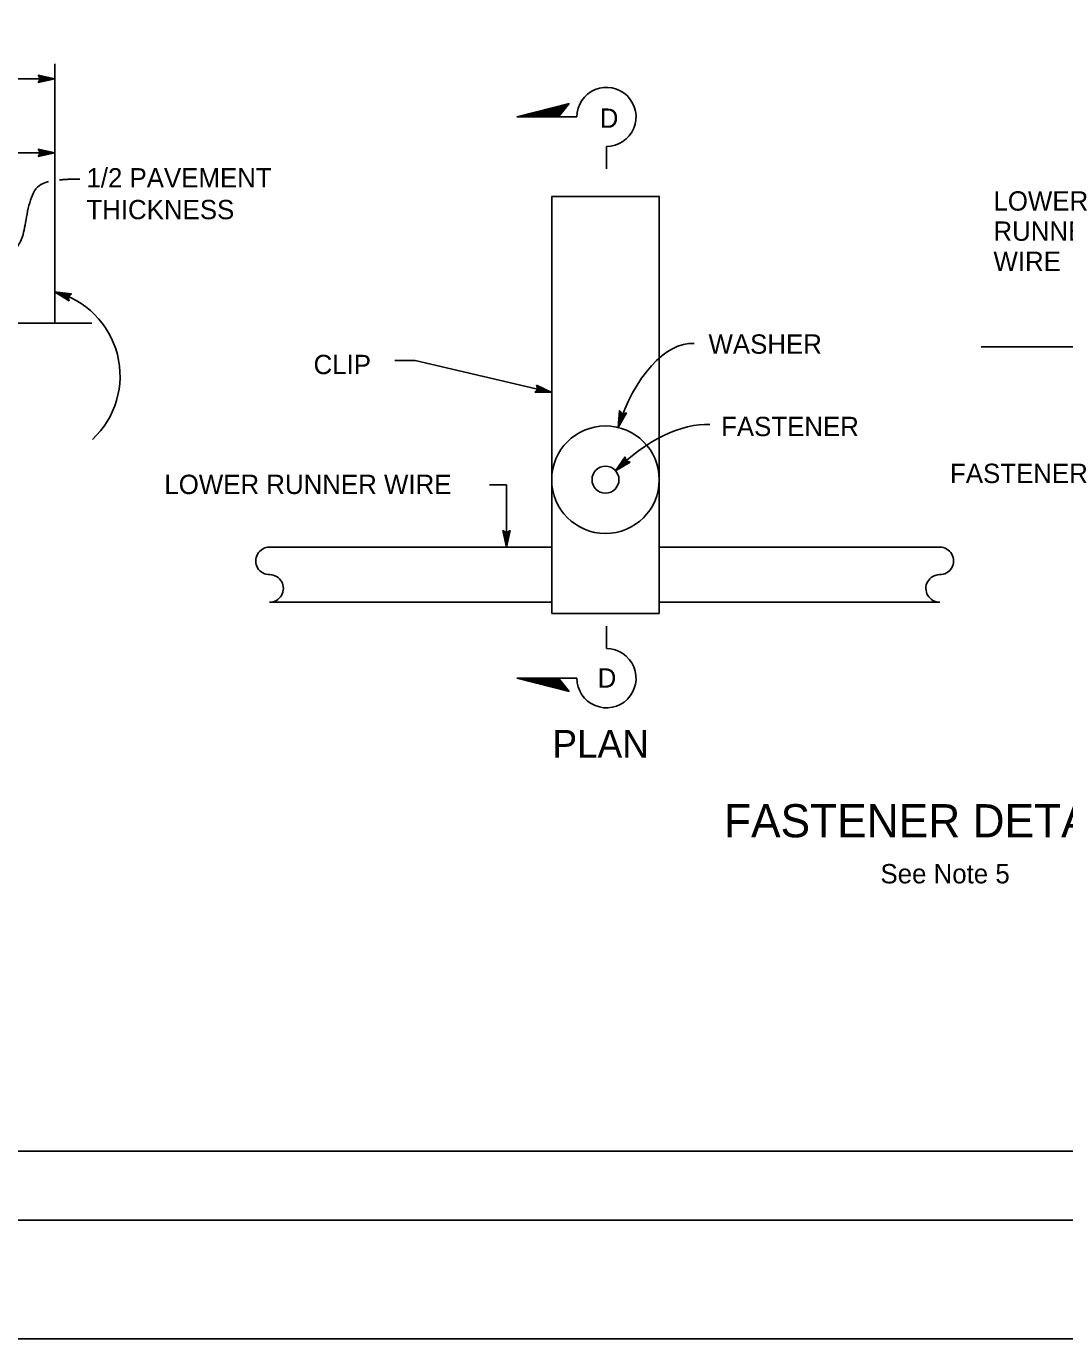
# Model space of a CAD drawing. Extents: x -893 to 867, y -474 to 712.
# Drawn here: x -171.8 to 204.4, y -474 to 1.4 of the extents above; entities that cross this region are included whole.
import ezdxf

# ---------------------------------------------------------------- set-up
doc = ezdxf.new("R2010")
doc.units = 0
for name, color, linetype in [('border_PLOTTING-ELEMENTS', 7, 'Continuous'), ('border_rw_22x34_Cut_Lines', 7, 'Continuous'), ('border_SHEET', 7, 'Continuous'), ('pp_PRESENTATION', 7, 'Continuous'), ('rd_PAVEMENT', 7, 'Continuous'), ('rd_PAVEMENT-anno', 7, 'Continuous'), ('STR_Misc Steel B', 7, 'Continuous'), ('STR_Misc Steel C', 7, 'Continuous'), ('STR_Misc Steel F', 7, 'Continuous')]:
    doc.layers.add(name, color=color, linetype=linetype)

msp = doc.modelspace()

# ---------------------------------------------------------------- linework, layer by layer
at = {"layer": 'border_PLOTTING-ELEMENTS'}
for points in [[(-893.46, -474.04), (866.54, -474.04), (866.54, 711.96), (-893.46, 711.96)], [(-863.46, 668.96), (836.54, 668.96), (836.54, -431.04), (-863.46, -431.04)]]:
    msp.add_lwpolyline(points, close=True, dxfattribs=at)
at = {"layer": 'border_rw_22x34_Cut_Lines'}
msp.add_lwpolyline([(-863.46, 668.96), (836.54, 668.96), (836.54, -431.04), (-863.46, -431.04)], close=True, dxfattribs=at)
at = {"layer": 'border_SHEET'}
msp.add_line((811.54, -406.05), (-813.46, -406.05), dxfattribs=at)
at = {"layer": 'pp_PRESENTATION'}
for p, q in [((5.98, -31.43), (24.92, -26.6)), ((7.53, -31.43), (24.52, -27.1)), ((9.09, -31.43), (24.11, -27.6)), ((10.65, -31.43), (23.71, -28.1)), ((21.01, -31.43), (24.92, -26.6)), ((27.68, -31.43), (5.98, -31.43)), ((12.21, -31.43), (23.3, -28.6)), ((13.77, -31.43), (22.9, -29.1)), ((15.33, -31.43), (22.49, -29.6)), ((16.88, -31.43), (22.09, -30.1)), ((18.44, -31.43), (21.68, -30.61)), ((20, -31.43), (21.27, -31.11)), ((38.4, -42.15), (38.4, -50.3)), ((38.4, -224.06), (38.4, -215.91)), ((5.98, -234.78), (24.92, -239.61)), ((27.68, -234.78), (5.98, -234.78)), ((7.54, -234.78), (24.52, -239.11)), ((9.09, -234.78), (24.11, -238.61)), ((10.65, -234.78), (23.71, -238.11)), ((12.21, -234.78), (23.3, -237.6)), ((13.77, -234.78), (22.9, -237.1)), ((15.33, -234.78), (22.49, -236.6)), ((16.88, -234.78), (22.09, -236.1)), ((18.44, -234.78), (21.68, -235.6)), ((20, -234.78), (21.27, -235.1)), ((21.01, -234.78), (24.92, -239.61))]:
    msp.add_line(p, q, dxfattribs=at)
for centre, start, end in [((38.4, -31.43), 269.9995, 180), ((38.4, -234.78), 180, 90.0005)]:
    msp.add_arc(centre, 10.72, start, end, dxfattribs=at)
at = {"layer": 'rd_PAVEMENT'}
msp.add_line((-471.96, -106.17), (-147.99, -106.17), dxfattribs=at)
at = {"layer": 'rd_PAVEMENT-anno'}
for p, q in [((-161.48, -106.04), (-161.48, -12.21)), ((-471.04, -17.62), (-161.48, -17.62)), ((-166.68, -17.62), (-167.48, -16.28)), ((-167.48, -16.28), (-167.48, -16.28)), ((-167.48, -16.28), (-161.48, -17.62)), ((-161.48, -17.62), (-167.48, -18.95)), ((-167.48, -18.95), (-166.68, -17.62)), ((-167.48, -18.95), (-167.48, -18.95)), ((-167.26, -16.64), (-162.86, -17.62)), ((-162.87, -17.62), (-167.24, -18.59)), ((-164.24, -17.62), (-167.07, -18.24)), ((-167.03, -17), (-164.24, -17.62)), ((-166.85, -17.34), (-165.62, -17.62)), ((-165.62, -17.62), (-166.83, -17.88)), ((-161.48, -17.62), (-161.48, -17.62)), ((-161.48, -44.42), (-213.89, -44.42)), ((-166.68, -44.42), (-167.48, -43.08)), ((-167.48, -43.08), (-167.48, -43.08)), ((-167.48, -43.08), (-161.48, -44.42)), ((-161.48, -44.42), (-167.48, -45.75)), ((-167.48, -45.75), (-166.68, -44.42)), ((-167.48, -45.75), (-167.48, -45.75)), ((-167.26, -43.44), (-162.86, -44.42)), ((-162.87, -44.42), (-167.24, -45.39)), ((-164.24, -44.42), (-167.07, -45.05)), ((-167.03, -43.8), (-164.24, -44.42)), ((-166.85, -44.14), (-165.62, -44.42)), ((-165.62, -44.42), (-166.83, -44.69)), ((-161.48, -44.42), (-161.48, -44.42)), ((-155.41, -95.53), (-161.52, -94.81)), ((-161.52, -94.81), (-161.52, -94.81)), ((-161.52, -94.81), (-156.3, -98.05)), ((-155.74, -95.8), (-160.22, -95.27)), ((-160.21, -95.28), (-156.4, -97.64)), ((-156.08, -96.06), (-158.91, -95.73)), ((-158.91, -95.73), (-156.45, -97.25)), ((-156.36, -96.33), (-157.61, -96.18)), ((-157.61, -96.18), (-156.56, -96.83)), ((-156.61, -96.53), (-155.41, -95.53)), ((-156.3, -98.05), (-156.61, -96.53)), ((-156.3, -98.05), (-156.3, -98.05)), ((-155.41, -95.53), (-155.41, -95.53)), ((-38.21, -119.7), (-30.93, -119.7)), ((-30.93, -119.7), (18.57, -131.22)), ((12.42, -131.16), (13.5, -130.04)), ((18.57, -131.22), (12.42, -131.16)), ((12.42, -131.16), (12.42, -131.16)), ((17.21, -130.91), (12.73, -130.86)), ((15.88, -130.59), (12.98, -130.56)), ((13.5, -130.04), (13.03, -128.55)), ((13.03, -128.55), (13.03, -128.55)), ((13.03, -128.55), (18.57, -131.22)), ((13.16, -128.95), (17.22, -130.91)), ((14.53, -130.28), (13.29, -130.26)), ((13.3, -129.35), (15.88, -130.59)), ((13.4, -129.73), (14.53, -130.28)), ((18.57, -131.22), (18.57, -131.22)), ((42.65, -143.93), (43.15, -137.81)), ((43.15, -137.81), (43.15, -137.81)), ((43.15, -137.81), (44.18, -138.97)), ((45.7, -138.6), (42.65, -143.93)), ((43.05, -142.61), (43.42, -138.14)), ((45.3, -138.7), (43.05, -142.62)), ((43.46, -141.3), (43.7, -138.41)), ((44.88, -138.82), (43.46, -141.3)), ((43.87, -139.98), (43.98, -138.74)), ((44.5, -138.88), (43.87, -139.98)), ((44.18, -138.97), (45.7, -138.6)), ((45.7, -138.6), (45.7, -138.6)), ((42.65, -143.93), (42.65, -143.93)), ((41.7, -159.62), (45.18, -154.56)), ((47.01, -156.51), (41.7, -159.62)), ((46.6, -156.4), (42.71, -158.68)), ((42.72, -158.67), (45.26, -154.98)), ((43.73, -157.74), (45.36, -155.35)), ((46.19, -156.29), (43.73, -157.74)), ((44.74, -156.8), (45.44, -155.78)), ((45.82, -156.16), (44.74, -156.8)), ((45.18, -154.56), (45.18, -154.56)), ((45.18, -154.56), (45.51, -156.08)), ((45.51, -156.08), (47.01, -156.51)), ((47.01, -156.51), (47.01, -156.51)), ((41.7, -159.62), (41.7, -159.62)), ((2.17, -164.74), (-4.01, -164.74)), ((2.17, -187.28), (2.17, -164.74)), ((2.17, -187.28), (0.84, -181.28)), ((0.84, -181.28), (0.84, -181.28)), ((0.84, -181.28), (2.17, -182.08)), ((2.17, -185.89), (1.2, -181.52)), ((2.17, -184.52), (1.55, -181.7)), ((2.18, -183.14), (1.91, -181.93)), ((2.17, -182.08), (3.51, -181.28)), ((3.51, -181.28), (2.17, -187.28)), ((3.16, -181.5), (2.17, -185.9)), ((2.8, -181.73), (2.17, -184.52)), ((2.45, -181.91), (2.18, -183.14)), ((3.51, -181.28), (3.51, -181.28)), ((2.17, -187.28), (2.17, -187.28))]:
    msp.add_line(p, q, dxfattribs=at)
msp.add_arc((-169.25, -125.28), 31.43, 312.9469, 75.7692, dxfattribs=at)
for centre, major_axis, ratio, start_param, end_param in [((62.14, -152.33), (-10.16, -38.44), 0.529773, 3.243054, 4.63345), ((57.84, -168.88), (-26.19, -22.23), 0.517752, 3.61897, 4.896949)]:
    msp.add_ellipse(centre, major_axis=major_axis, ratio=ratio, start_param=start_param, end_param=end_param, dxfattribs=at)
for points, degree in [([(-163.77, -54.89), (-166.66, -55.6), (-169.59, -58.17), (-171.65, -66.71), (-172.83, -74.7), (-174.9, -78.54), (-178.15, -82.39), (-182.54, -83.61), (-184.56, -83.74), (-187.32, -82.39), (-186.7, -80.6), (-184.68, -80.32), (-181.71, -80.98), (-180.82, -84.16), (-180.82, -85.05)], 3), ([(-152.43, -54), (-154.81, -54), (-157.41, -54.05), (-159.75, -54.27)], 2)]:
    msp.add_open_spline(points, degree=degree, dxfattribs=at)
at = {"layer": 'STR_Misc Steel B'}
msp.add_line((388.58, -114.76), (174.2, -114.76), dxfattribs=at)
at = {"layer": 'STR_Misc Steel C'}
for p, q in [((-83.7, -187.28), (18.57, -187.28)), ((57.52, -187.28), (159.21, -187.28)), ((-83.7, -207.21), (18.57, -207.21)), ((57.52, -207.21), (159.21, -207.21))]:
    msp.add_line(p, q, dxfattribs=at)
for centre, start, end in [((-83.7, -192.27), 90.0407, 271.0761), ((159.2, -192.27), 268.9239, 89.9593), ((-83.61, -202.23), 268.9023, 89.9743), ((159.11, -202.23), 90.0257, 271.0977)]:
    msp.add_arc(centre, 4.98, start, end, dxfattribs=at)
at = {"layer": 'STR_Misc Steel F'}
for p, q in [((18.51, -60.28), (57.59, -60.28)), ((18.57, -211.31), (18.57, -60.28)), ((57.52, -211.31), (57.52, -60.28)), ((18.57, -211.31), (57.52, -211.31))]:
    msp.add_line(p, q, dxfattribs=at)
for radius in [19.48, 4.88]:
    msp.add_circle((38.05, -162.86), radius, dxfattribs=at)

# ---------------------------------------------------------------- texts
at = {"layer": 'pp_PRESENTATION'}
for p in [(35.96, -35.38), (35.21, -238.19)]:
    msp.add_text('D', height=7, dxfattribs=at).set_placement(p)
at = {"layer": 'rd_PAVEMENT-anno'}
for s, height, p in [('1/2 PAVEMENT', 7, (-150, -57)), ('THICKNESS', 7, (-150, -68.5)), ('LOWER', 7, (178.61, -65.38)), ('RUNNER', 7, (178.61, -76.31)), ('WIRE', 7, (178.61, -87.25)), ('WASHER', 7, (75.37, -117.22)), ('CLIP', 7, (-67.71, -124.62)), ('FASTENER', 7, (79.93, -147.07)), ('LOWER RUNNER WIRE', 7, (-121.76, -168.05)), ('FASTENER', 7, (162.87, -164.06)), ('PLAN', 10, (18.83, -263.53)), ('FASTENER DETAIL', 12, (80.98, -292.39)), ('See Note 5', 7, (137.67, -309.09))]:
    msp.add_text(s, height=height, dxfattribs=at).set_placement(p)

doc.saveas('drawing.dxf')
